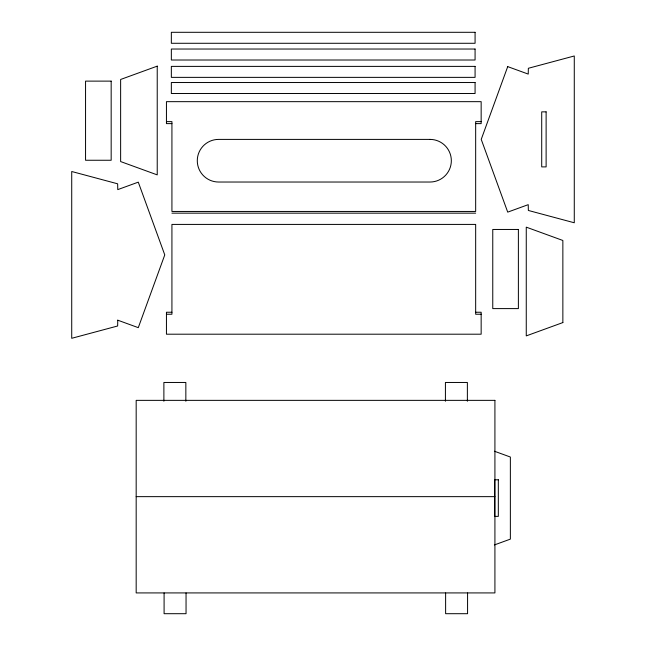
<?xml version="1.0" encoding="UTF-8"?>
<svg xmlns="http://www.w3.org/2000/svg" width="646" height="646" viewBox="0 0 646 646"><rect width="100%" height="100%" fill="white"/><g stroke="black" fill="none" stroke-linecap="round" stroke-linejoin="round"><path stroke-width="0.97" d="M494.408 544.933L510.364 539.127L510.364 457.029L494.408 451.223M166.442 121.626L171.925 121.626L171.925 211.452L475.666 211.452L475.666 121.626L481.157 121.626M171.925 123.62L166.442 123.62L166.442 101.664L481.157 101.664L481.157 123.62L475.666 123.62M171.925 213.156L475.666 213.156M171.925 312.244L166.442 312.244L166.442 334.2L481.157 334.2L481.157 312.244L475.666 312.244M166.442 314.239L171.925 314.239L171.925 224.412L475.666 224.412L475.666 314.239L481.157 314.239M136.177 496.645L494.917 496.645M467.575 592.947L467.575 613.7L445.619 613.7L445.619 592.947M467.373 401.239L467.373 382.464L445.417 382.464L445.417 401.239M186.048 592.947L186.048 613.7L164.092 613.7L164.092 592.947M185.846 401.239L185.846 382.464L163.882 382.464L163.882 401.239M117.766 320.19L117.653 325.988L71.722 338.302L71.722 171.505L117.653 183.811L117.766 189.617L138.284 182.148L164.77 254.904L138.284 327.659L117.766 320.19M507.716 66.619L481.23 139.374L507.716 212.13L528.234 204.661L528.347 210.459L574.278 222.773L574.278 55.976L528.347 68.282L528.234 74.088L507.716 66.619M157.228 66.142L120.632 79.466L120.632 161.565L157.228 174.88L157.228 66.142M562.86 322.572L526.264 335.888L526.264 227.15L562.86 240.474L562.86 322.572M475.076 32.3L171.343 32.3L171.343 43.282L475.076 43.282L475.076 32.3M475.076 49.031L171.343 49.031L171.343 60.013L475.076 60.013L475.076 49.031M475.076 66.385L171.343 66.385L171.343 77.367L475.076 77.367L475.076 66.385M111.169 81.121L85.555 81.121L85.555 160.256L111.169 160.256L111.169 81.121M475.076 82.526L171.343 82.526L171.343 93.508L475.076 93.508L475.076 82.526M546.12 111.855L541.711 111.855L541.711 166.894L546.12 166.894L546.12 111.855M430.018 139.399L218.606 139.399A21.318 21.318 0 0 0 197.288 160.717A21.318 21.318 0 0 0 218.606 182.027L430.018 182.027A21.318 21.318 0 0 0 451.336 160.717A21.318 21.318 0 0 0 430.018 139.399M518.383 229.459L492.761 229.459L492.761 308.602L518.383 308.602L518.383 229.459M494.917 400.358L136.177 400.358L136.177 592.923L494.917 592.923L494.917 400.358M498.324 479.784L494.666 479.784L494.666 516.38L498.324 516.38L498.324 479.784"/></g></svg>
